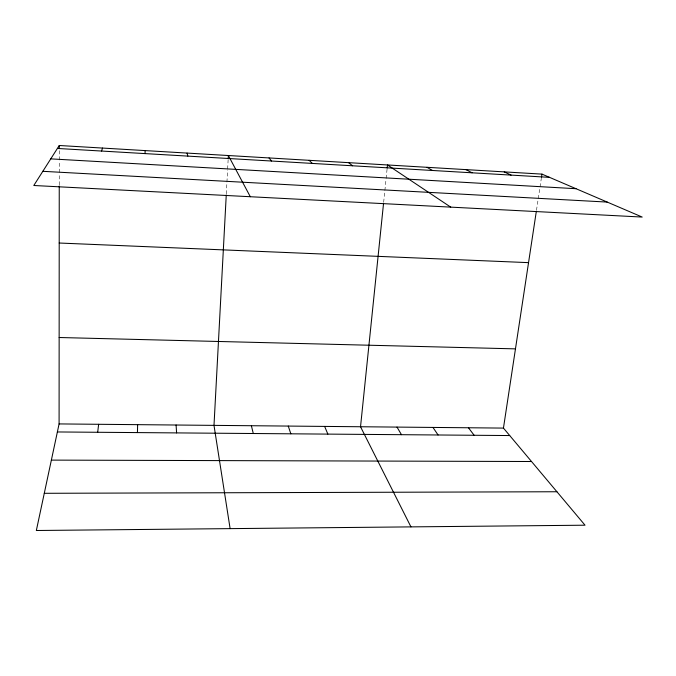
<?xml version="1.0" encoding="UTF-8"?>
<svg xmlns="http://www.w3.org/2000/svg" width="676" height="676" viewBox="0 0 676 676"><rect width="100%" height="100%" fill="white"/><g stroke="black" fill="none" stroke-linecap="round" stroke-linejoin="round"><path stroke-width="0.51" stroke-dasharray="3.38 2.54" d="M59.243 184.962L59.251 173.487M59.251 172.456L59.251 161.049M59.26 160.009L59.26 149.649M226.316 193.894L227.584 170.014M227.643 168.975L228.142 159.663M383.655 202.318L386.013 179.453M386.114 178.422L387.078 169.101M536.482 210.287L541.341 178.27"/><path stroke-width="1.01" d="M536.33 211.309L503.451 428.094L585.027 525.201L36.343 530.499L59.091 423.92L59.243 186.01M59.26 148.61L59.268 145.501L541.975 174.121L642.2 217.064L33.8 185.494L59.268 145.501M145.044 153.596L145.112 150.587M137.431 432.589L137.634 424.655M226.257 194.941L213.996 425.373L230.119 528.632M228.192 158.632L228.361 155.522L250.314 196.733M383.545 203.366L360.528 426.75L410.949 526.883M387.187 168.071L387.509 164.961L450.731 207.135M97.69 432.277L98.637 424.291M541.501 177.23L541.975 174.121M101.561 151.044L102.524 148.061M44.278 493.303L556.931 491.748M51.368 460.111L531.522 461.514M57.376 431.956L509.712 435.555M59.091 423.92L503.451 428.094M59.142 337.51L515.467 348.867M59.201 243.022L528.539 262.643M42.833 171.315L607.217 202.082M50.759 158.868L576.011 188.705M57.384 148.45L549.529 177.357M504.212 171.881L511.098 175.101M465.891 169.608L472.085 172.811M426.995 167.302L432.463 170.479M348.605 162.654L352.593 165.789M309.118 160.313L312.346 163.423M269.04 157.939L271.49 161.023M468.451 427.764L474.138 435.268M432.97 427.435L438.065 434.981M396.998 427.097L401.476 434.693M324.641 426.412L327.86 434.11M288.263 426.074L290.841 433.815M187.049 153.08L187.852 156.114M251.387 425.728L253.289 433.51M176.081 425.018L176.597 432.902"/></g></svg>
